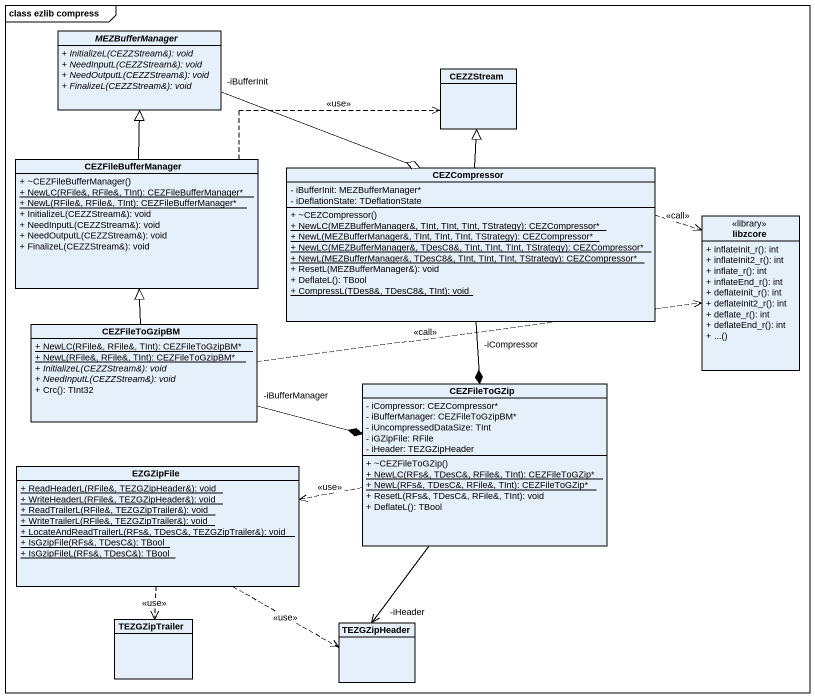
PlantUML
@startuml
mainframe class ezlib compress
hide circle
hide empty members
skinparam classAttributeIconSize 0
abstract class MEZBufferManager {
  {abstract} + InitializeL(CEZZStream&): void
  {abstract} + NeedInputL(CEZZStream&): void
  {abstract} + NeedOutputL(CEZZStream&): void
  {abstract} + FinalizeL(CEZZStream&): void
}
class CEZZStream
class CEZFileBufferManager {
  + ~CEZFileBufferManager()
  {static} + NewLC(RFile&, RFile&, TInt): CEZFileBufferManager*
  {static} + NewL(RFile&, RFile&, TInt): CEZFileBufferManager*
  + InitializeL(CEZZStream&): void
  + NeedInputL(CEZZStream&): void
  + NeedOutputL(CEZZStream&): void
  + FinalizeL(CEZZStream&): void
}
class CEZCompressor {
  - iBufferInit: MEZBufferManager*
  - iDeflationState: TDeflationState
  + ~CEZCompressor()
  {static} + NewLC(MEZBufferManager&, TInt, TInt, TInt, TStrategy): CEZCompressor*
  {static} + NewL(MEZBufferManager&, TInt, TInt, TInt, TStrategy): CEZCompressor*
  {static} + NewLC(MEZBufferManager&, TDesC8&, TInt, TInt, TInt, TStrategy): CEZCompressor*
  {static} + NewL(MEZBufferManager&, TDesC8&, TInt, TInt, TInt, TStrategy): CEZCompressor*
  + ResetL(MEZBufferManager&): void
  + DeflateL(): TBool
  {static} + CompressL(TDes8&, TDesC8&, TInt): void
}
class libzcore <<library>> {
  + inflateInit_r(): int
  + inflateInit2_r(): int
  + inflate_r(): int
  + inflateEnd_r(): int
  + deflateInit_r(): int
  + deflateInit2_r(): int
  + deflate_r(): int
  + deflateEnd_r(): int
  + ...()
}
class CEZFileToGzipBM {
  {static} + NewLC(RFile&, RFile&, TInt): CEZFileToGzipBM*
  {static} + NewL(RFile&, RFile&, TInt): CEZFileToGzipBM*
  {abstract} + InitializeL(CEZZStream&): void
  {abstract} + NeedInputL(CEZZStream&): void
  + Crc(): TInt32
}
class CEZFileToGZip {
  - iCompressor: CEZCompressor*
  - iBufferManager: CEZFileToGzipBM*
  - iUncompressedDataSize: TInt
  - iGZipFile: RFile
  - iHeader: TEZGZipHeader
  + ~CEZFileToGZip()
  {static} + NewLC(RFs&, TDesC&, RFile&, TInt): CEZFileToGZip*
  {static} + NewL(RFs&, TDesC&, RFile&, TInt): CEZFileToGZip*
  + ResetL(RFs&, TDesC&, RFile&, TInt): void
  + DeflateL(): TBool
}
class EZGZipFile {
  {static} + ReadHeaderL(RFile&, TEZGZipHeader&): void
  {static} + WriteHeaderL(RFile&, TEZGZipHeader&): void
  {static} + ReadTrailerL(RFile&, TEZGZipTrailer&): void
  {static} + WriteTrailerL(RFile&, TEZGZipTrailer&): void
  {static} + LocateAndReadTrailerL(RFs&, TDesC&, TEZGZipTrailer&): void
  {static} + IsGzipFile(RFs&, TDesC&): TBool
  {static} + IsGzipFileL(RFs&, TDesC&): TBool
}
class TEZGZipTrailer
class TEZGZipHeader
MEZBufferManager "-iBufferInit" -right-o CEZCompressor
CEZFileBufferManager -up-|> MEZBufferManager
CEZFileBufferManager .right.> CEZZStream : <<use>>
CEZCompressor -up-|> CEZZStream
CEZCompressor .right.> libzcore : <<call>>
CEZCompressor "-iCompressor" --* CEZFileToGZip
CEZFileToGzipBM -up-|> CEZFileBufferManager
CEZFileToGzipBM .right.> libzcore : <<call>>
CEZFileToGzipBM "-iBufferManager" -right-* CEZFileToGZip
CEZFileToGZip .left.> EZGZipFile : <<use>>
CEZFileToGZip --> "-iHeader" TEZGZipHeader
EZGZipFile ..> TEZGZipTrailer : <<use>>
EZGZipFile .right.> TEZGZipHeader : <<use>>
@enduml
